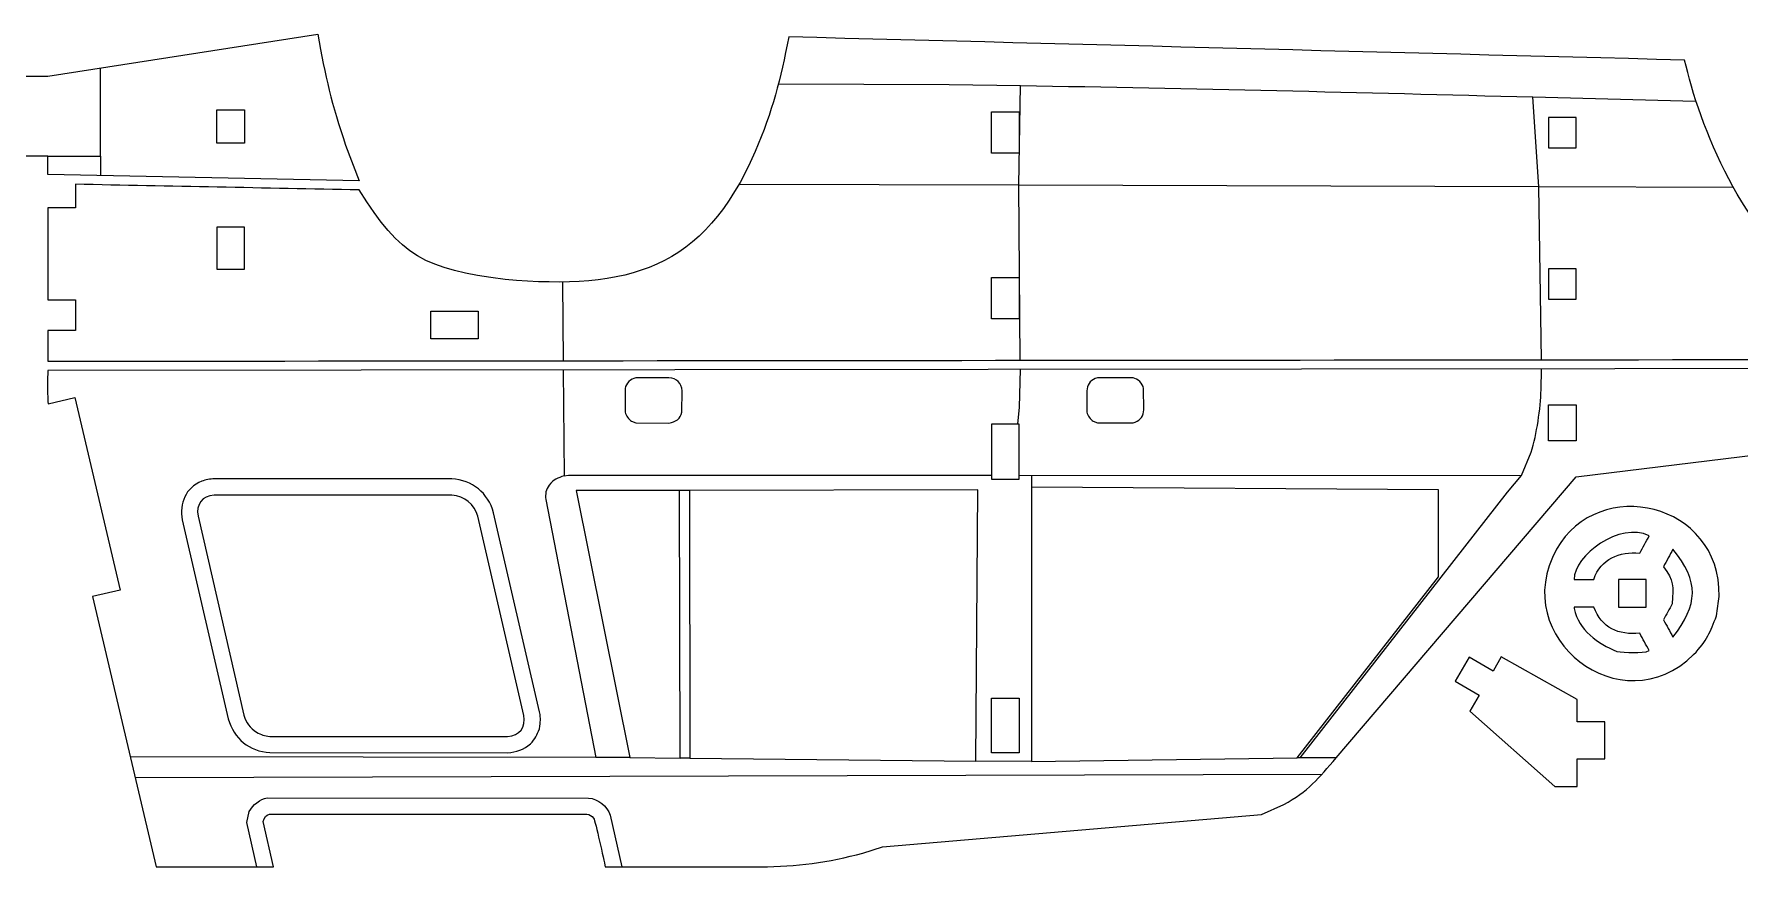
# Model space of a CAD drawing. Header units: millimetres. Extents: x -218 to 218, y -305 to 305.
# Drawn here: x -122.6 to 62.1, y 214.7 to 304.9 of the extents above; entities that cross this region are included whole.
import ezdxf

# ---------------------------------------------------------------- set-up
doc = ezdxf.new("R2010")
doc.units = ezdxf.units.MM
doc.header["$MEASUREMENT"] = 0
doc.layers.add('Camada 1', color=7, linetype='Continuous')

msp = doc.modelspace()

# ---------------------------------------------------------------- linework, layer by layer
at = {"layer": 'Camada 1', "lineweight": 9}
for points, knots in [([(-88.8602, 292.8758), (-90.3421, 297.2866), (-91.0903, 300.2998), (-91.8439, 304.8915), (-91.8439, 304.8915), (-91.8439, 304.8915), (-121.1068, 300.32), (-121.1068, 300.32), (-121.1068, 300.32), (-121.1068, 300.32), (-124.1077, 300.32), (-124.1077, 300.32), (-124.1077, 300.32), (-124.1077, 300.32), (-124.1068, 291.6736), (-124.1068, 291.6736), (-124.1068, 291.6736), (-124.1068, 291.6736), (-121.1068, 291.6736), (-121.1068, 291.6736), (-121.1068, 291.6736), (-121.1068, 291.6736), (-121.1068, 289.6848), (-121.1068, 289.6848), (-121.1068, 289.6848), (-121.1068, 289.6848), (-87.3871, 289.0154), (-87.3871, 289.0154), (-87.3871, 289.0154), (-87.3871, 289.0154), (-88.8602, 292.8758), (-88.8602, 292.8758)], [0, 0, 0, 0, 0.11111111, 0.11111111, 0.11111111, 0.11111111, 0.22222222, 0.22222222, 0.22222222, 0.22222222, 0.33333333, 0.33333333, 0.33333333, 0.33333333, 0.44444444, 0.44444444, 0.44444444, 0.44444444, 0.55555556, 0.55555556, 0.55555556, 0.55555556, 0.66666667, 0.66666667, 0.66666667, 0.66666667, 0.77777778, 0.77777778, 0.77777778, 0.77777778, 1, 1, 1, 1]), ([(-71.5765, 278.3144), (-58.2699, 277.1642), (-50.0875, 279.2858), (-44.5078, 292.1783), (-44.5078, 292.1783), (-42.6052, 296.5745), (-41.7929, 299.9693), (-40.8558, 304.5886), (-40.8558, 304.5886), (-8.5238, 303.7518), (23.8081, 302.915), (56.1401, 302.0782), (56.1401, 302.0782), (57.671, 295.1809), (62.6693, 282.441), (70.1231, 278.7541), (70.1231, 278.7541), (75.9085, 275.8925), (90.9398, 275.1368), (97.3097, 280.1215), (97.3097, 280.1215), (98.2019, 280.8197), (99.2637, 282.02), (100.0109, 282.8843), (100.0109, 282.8843), (104.4987, 282.8828), (108.9865, 282.8814), (113.4743, 282.8799), (113.4743, 282.8799), (113.4728, 278.4853), (113.4714, 274.0906), (113.4699, 269.696), (113.4699, 269.696), (35.2773, 269.6188), (-42.9154, 269.5415), (-121.108, 269.4643), (-121.108, 269.4643), (-121.108, 270.5711), (-121.1081, 271.6778), (-121.1081, 272.7846), (-121.1081, 272.7846), (-120.1081, 272.7846), (-119.108, 272.7846), (-118.108, 272.7846), (-118.108, 272.7846), (-118.108, 273.8914), (-118.1081, 274.9982), (-118.1081, 276.105), (-118.1081, 276.105), (-119.1082, 276.105), (-120.1082, 276.105), (-121.1083, 276.105), (-121.1083, 276.105), (-121.1084, 279.4253), (-121.1085, 282.7457), (-121.1086, 286.066), (-121.1086, 286.066), (-120.1086, 286.0663), (-119.1085, 286.0667), (-118.1085, 286.067), (-118.1085, 286.067), (-118.1085, 286.9204), (-118.1085, 287.7737), (-118.1085, 288.6271), (-118.1085, 288.6271), (-107.868, 288.4235), (-97.6276, 288.2198), (-87.3871, 288.0162), (-87.3871, 288.0162), (-82.9119, 280.8043), (-80.2488, 279.4231), (-71.5765, 278.3144)], [0, 0, 0, 0, 0.05263158, 0.05263158, 0.05263158, 0.05263158, 0.10526316, 0.10526316, 0.10526316, 0.10526316, 0.15789474, 0.15789474, 0.15789474, 0.15789474, 0.21052632, 0.21052632, 0.21052632, 0.21052632, 0.26315789, 0.26315789, 0.26315789, 0.26315789, 0.31578947, 0.31578947, 0.31578947, 0.31578947, 0.36842105, 0.36842105, 0.36842105, 0.36842105, 0.42105263, 0.42105263, 0.42105263, 0.42105263, 0.47368421, 0.47368421, 0.47368421, 0.47368421, 0.52631579, 0.52631579, 0.52631579, 0.52631579, 0.57894737, 0.57894737, 0.57894737, 0.57894737, 0.63157895, 0.63157895, 0.63157895, 0.63157895, 0.68421053, 0.68421053, 0.68421053, 0.68421053, 0.73684211, 0.73684211, 0.73684211, 0.73684211, 0.78947368, 0.78947368, 0.78947368, 0.78947368, 0.84210526, 0.84210526, 0.84210526, 0.84210526, 0.89473684, 0.89473684, 0.89473684, 0.89473684, 1, 1, 1, 1]), ([(-102.8071, 296.7041), (-102.8071, 296.7041), (-102.807, 293.0883), (-102.807, 293.0883), (-102.807, 293.0883), (-102.807, 293.0883), (-99.8074, 293.0883), (-99.8074, 293.0883), (-99.8074, 293.0883), (-99.8074, 293.0883), (-99.8074, 296.7041), (-99.8074, 296.7041), (-99.8074, 296.7041), (-99.8074, 296.7041), (-102.8071, 296.7041), (-102.8071, 296.7041)], [0, 0, 0, 0, 0.2, 0.2, 0.2, 0.2, 0.4, 0.4, 0.4, 0.4, 0.6, 0.6, 0.6, 0.6, 1, 1, 1, 1]), ([(-15.9231, 291.9822), (-15.9231, 293.4763), (-15.9231, 294.9705), (-15.9231, 296.4646), (-15.9231, 296.4646), (-16.9231, 296.4646), (-17.9231, 296.4646), (-18.9231, 296.4646), (-18.9231, 296.4646), (-18.9231, 294.9705), (-18.9231, 293.4763), (-18.9231, 291.9822), (-18.9231, 291.9822), (-17.9231, 291.9822), (-16.9231, 291.9822), (-15.9231, 291.9822)], [0, 0, 0, 0, 0.2, 0.2, 0.2, 0.2, 0.4, 0.4, 0.4, 0.4, 0.6, 0.6, 0.6, 0.6, 1, 1, 1, 1]), ([(41.3823, 292.5923), (41.3823, 293.6857), (41.3823, 294.779), (41.3823, 295.8724), (41.3823, 295.8724), (42.3823, 295.8724), (43.3824, 295.8724), (44.3824, 295.8724), (44.3824, 295.8724), (44.3824, 294.779), (44.3824, 293.6857), (44.3824, 292.5923), (44.3824, 292.5923), (43.3824, 292.5923), (42.3823, 292.5923), (41.3823, 292.5923)], [0, 0, 0, 0, 0.2, 0.2, 0.2, 0.2, 0.4, 0.4, 0.4, 0.4, 0.6, 0.6, 0.6, 0.6, 1, 1, 1, 1]), ([(-99.8074, 279.4344), (-100.8074, 279.4344), (-101.8072, 279.4344), (-102.8072, 279.4344), (-102.8072, 279.4344), (-102.8072, 280.9508), (-102.8072, 282.4672), (-102.8072, 283.9836), (-102.8072, 283.9836), (-101.8072, 283.9836), (-100.8074, 283.9836), (-99.8074, 283.9836), (-99.8074, 283.9836), (-99.8074, 282.4672), (-99.8074, 280.9508), (-99.8074, 279.4344)], [0, 0, 0, 0, 0.2, 0.2, 0.2, 0.2, 0.4, 0.4, 0.4, 0.4, 0.6, 0.6, 0.6, 0.6, 1, 1, 1, 1]), ([(44.3824, 276.192), (43.3824, 276.192), (42.3823, 276.192), (41.3823, 276.192), (41.3823, 276.192), (41.3823, 277.2853), (41.3823, 278.3787), (41.3823, 279.472), (41.3823, 279.472), (42.3823, 279.472), (43.3824, 279.472), (44.3824, 279.472), (44.3824, 279.472), (44.3824, 278.3787), (44.3824, 277.2853), (44.3824, 276.192)], [0, 0, 0, 0, 0.2, 0.2, 0.2, 0.2, 0.4, 0.4, 0.4, 0.4, 0.6, 0.6, 0.6, 0.6, 1, 1, 1, 1]), ([(-18.9231, 274.0522), (-17.9231, 274.0522), (-16.9231, 274.0522), (-15.9231, 274.0522), (-15.9231, 274.0522), (-15.9231, 275.5464), (-15.9231, 277.0406), (-15.9231, 278.5348), (-15.9231, 278.5348), (-16.9231, 278.5348), (-17.9231, 278.5348), (-18.9231, 278.5348), (-18.9231, 278.5348), (-18.9231, 277.0406), (-18.9231, 275.5464), (-18.9231, 274.0522)], [0, 0, 0, 0, 0.2, 0.2, 0.2, 0.2, 0.4, 0.4, 0.4, 0.4, 0.6, 0.6, 0.6, 0.6, 1, 1, 1, 1]), ([(-79.6208, 274.8851), (-79.6208, 273.8851), (-79.6208, 272.885), (-79.6208, 271.885), (-79.6208, 271.885), (-77.9159, 271.885), (-76.2112, 271.885), (-74.5064, 271.885), (-74.5064, 271.885), (-74.5064, 272.885), (-74.5064, 273.8851), (-74.5064, 274.8851), (-74.5064, 274.8851), (-76.2112, 274.8851), (-77.9159, 274.8851), (-79.6208, 274.8851)], [0, 0, 0, 0, 0.2, 0.2, 0.2, 0.2, 0.4, 0.4, 0.4, 0.4, 0.6, 0.6, 0.6, 0.6, 1, 1, 1, 1]), ([(-97.7789, 219.6371), (-97.7789, 219.6371), (-96.6664, 214.7088), (-96.6664, 214.7088), (-96.6664, 214.7088), (-96.6664, 214.7088), (-109.3573, 214.7088), (-109.3573, 214.7088), (-109.3573, 214.7088), (-109.3573, 214.7088), (-116.2498, 243.9871), (-116.2498, 243.9871), (-116.2498, 243.9871), (-116.2498, 243.9871), (-113.2617, 244.6906), (-113.2617, 244.6906), (-113.2617, 244.6906), (-113.2617, 244.6906), (-118.1685, 265.5398), (-118.1685, 265.5398), (-118.1685, 265.5398), (-118.1685, 265.5398), (-121.0624, 264.8586), (-121.0624, 264.8586), (-121.0624, 264.8586), (-121.1706, 265.3185), (-121.108, 267.8041), (-121.108, 268.4643), (-121.108, 268.4643), (-121.108, 268.4643), (116.4741, 268.7036), (116.4741, 268.7036), (116.4741, 268.7036), (116.5754, 267.5894), (116.4489, 266.7584), (116.0199, 265.725), (116.0199, 265.725), (116.0199, 265.725), (44.3803, 256.9414), (44.3803, 256.9414), (44.3803, 256.9414), (44.3803, 256.9414), (18.4189, 226.5364), (18.4189, 226.5364), (18.4189, 226.5364), (16.5092, 224.2998), (15.3648, 222.886), (12.7218, 221.4497), (12.7218, 221.4497), (12.7218, 221.4497), (10.3055, 220.3903), (10.3055, 220.3903), (10.3055, 220.3903), (10.3055, 220.3903), (-30.7068, 216.8633), (-30.7068, 216.8633), (-30.7068, 216.8633), (-30.7068, 216.8633), (-32.845, 216.209), (-32.845, 216.209), (-32.845, 216.209), (-36.5172, 215.1929), (-40.0858, 214.7345), (-43.8914, 214.7088), (-43.8914, 214.7088), (-43.8914, 214.7088), (-60.7321, 214.7088), (-60.7321, 214.7088), (-60.7321, 214.7088), (-60.9033, 215.4529), (-61.7903, 219.627), (-62.0033, 219.9841), (-62.0033, 219.9841), (-62.164, 220.2533), (-62.436, 220.384), (-62.7426, 220.4076), (-62.7426, 220.4076), (-62.7426, 220.4076), (-97.0848, 220.415), (-97.0848, 220.415), (-97.0848, 220.415), (-97.435, 220.3558), (-97.7071, 220.035), (-97.7789, 219.6371)], [0, 0, 0, 0, 0.04545455, 0.04545455, 0.04545455, 0.04545455, 0.09090909, 0.09090909, 0.09090909, 0.09090909, 0.13636364, 0.13636364, 0.13636364, 0.13636364, 0.18181818, 0.18181818, 0.18181818, 0.18181818, 0.22727273, 0.22727273, 0.22727273, 0.22727273, 0.27272727, 0.27272727, 0.27272727, 0.27272727, 0.31818182, 0.31818182, 0.31818182, 0.31818182, 0.36363636, 0.36363636, 0.36363636, 0.36363636, 0.40909091, 0.40909091, 0.40909091, 0.40909091, 0.45454545, 0.45454545, 0.45454545, 0.45454545, 0.5, 0.5, 0.5, 0.5, 0.54545455, 0.54545455, 0.54545455, 0.54545455, 0.59090909, 0.59090909, 0.59090909, 0.59090909, 0.63636364, 0.63636364, 0.63636364, 0.63636364, 0.68181818, 0.68181818, 0.68181818, 0.68181818, 0.72727273, 0.72727273, 0.72727273, 0.72727273, 0.77272727, 0.77272727, 0.77272727, 0.77272727, 0.81818182, 0.81818182, 0.81818182, 0.81818182, 0.86363636, 0.86363636, 0.86363636, 0.86363636, 0.90909091, 0.90909091, 0.90909091, 0.90909091, 1, 1, 1, 1]), ([(44.3803, 260.8423), (44.3803, 260.8423), (44.3803, 264.7388), (44.3803, 264.7388), (44.3803, 264.7388), (44.3803, 264.7388), (41.3803, 264.7388), (41.3803, 264.7388), (41.3803, 264.7388), (41.3803, 264.7388), (41.3803, 260.8423), (41.3803, 260.8423), (41.3803, 260.8423), (41.3803, 260.8423), (44.3803, 260.8423), (44.3803, 260.8423)], [0, 0, 0, 0, 0.2, 0.2, 0.2, 0.2, 0.4, 0.4, 0.4, 0.4, 0.6, 0.6, 0.6, 0.6, 1, 1, 1, 1]), ([(-18.928, 262.6429), (-18.928, 262.6429), (-15.9279, 262.6429), (-15.9279, 262.6429), (-15.9279, 262.6429), (-15.9279, 262.6429), (-15.9279, 256.7133), (-15.9279, 256.7133), (-15.9279, 256.7133), (-15.9279, 256.7133), (-18.928, 256.7133), (-18.928, 256.7133), (-18.928, 256.7133), (-18.928, 256.7133), (-18.928, 262.6429), (-18.928, 262.6429)], [0, 0, 0, 0, 0.2, 0.2, 0.2, 0.2, 0.4, 0.4, 0.4, 0.4, 0.6, 0.6, 0.6, 0.6, 1, 1, 1, 1]), ([(59.5911, 241.9015), (58.8796, 240.1547), (58.6192, 239.2149), (57.1051, 237.7008), (57.1051, 237.7008), (49.374, 229.9697), (36.9118, 239.5516), (42.2748, 249.1022), (42.2748, 249.1022), (46.7887, 257.1408), (60.0512, 254.2303), (59.881, 244.0037), (59.881, 244.0037), (59.7844, 243.303), (59.6877, 242.6022), (59.5911, 241.9015)], [0, 0, 0, 0, 0.2, 0.2, 0.2, 0.2, 0.4, 0.4, 0.4, 0.4, 0.6, 0.6, 0.6, 0.6, 1, 1, 1, 1]), ([(-98.4924, 229.3048), (-99.2062, 229.7896), (-99.6145, 230.2643), (-99.8562, 231.1295), (-99.8562, 231.1295), (-99.8562, 231.1295), (-104.834, 252.6809), (-104.834, 252.6809), (-104.834, 252.6809), (-105.055, 253.977), (-104.4124, 254.8843), (-103.0756, 254.9669), (-103.0756, 254.9669), (-103.0756, 254.9669), (-77.3509, 254.9597), (-77.3509, 254.9597), (-77.3509, 254.9597), (-75.9881, 254.8798), (-74.9134, 253.9741), (-74.5364, 252.6724), (-74.5364, 252.6724), (-74.5364, 252.6724), (-69.5587, 231.1207), (-69.5587, 231.1207), (-69.5587, 231.1207), (-69.3377, 229.8247), (-69.9802, 228.9176), (-71.317, 228.835), (-71.317, 228.835), (-71.317, 228.835), (-97.0418, 228.8421), (-97.0418, 228.8421), (-97.0418, 228.8421), (-97.6774, 228.897), (-97.9701, 229.0119), (-98.4924, 229.3048)], [0, 0, 0, 0, 0.1, 0.1, 0.1, 0.1, 0.2, 0.2, 0.2, 0.2, 0.3, 0.3, 0.3, 0.3, 0.4, 0.4, 0.4, 0.4, 0.5, 0.5, 0.5, 0.5, 0.6, 0.6, 0.6, 0.6, 0.7, 0.7, 0.7, 0.7, 0.8, 0.8, 0.8, 0.8, 1, 1, 1, 1]), ([(-52.6389, 226.4862), (-52.6389, 226.4862), (-58.067, 226.5439), (-58.067, 226.5439), (-58.067, 226.5439), (-58.067, 226.5439), (-63.8725, 255.4593), (-63.8725, 255.4593), (-63.8725, 255.4593), (-63.8725, 255.4593), (-52.6819, 255.4762), (-52.6819, 255.4762), (-52.6819, 255.4762), (-52.6819, 255.4762), (-52.6389, 226.4862), (-52.6389, 226.4862)], [0, 0, 0, 0, 0.2, 0.2, 0.2, 0.2, 0.4, 0.4, 0.4, 0.4, 0.6, 0.6, 0.6, 0.6, 1, 1, 1, 1]), ([(-51.5818, 226.4879), (-51.5818, 226.4879), (-51.6246, 255.4778), (-51.6246, 255.4778), (-51.6246, 255.4778), (-51.6246, 255.4778), (-20.3858, 255.5246), (-20.3858, 255.5246), (-20.3858, 255.5246), (-20.3858, 255.5246), (-20.6266, 226.1458), (-20.6266, 226.1458), (-20.6266, 226.1458), (-20.6266, 226.1458), (-51.5818, 226.4879), (-51.5818, 226.4879)], [0, 0, 0, 0, 0.2, 0.2, 0.2, 0.2, 0.4, 0.4, 0.4, 0.4, 0.6, 0.6, 0.6, 0.6, 1, 1, 1, 1]), ([(29.4947, 255.5442), (29.4947, 255.5442), (29.492, 246.126), (29.492, 246.126), (29.492, 246.126), (29.492, 246.126), (14.1784, 226.5234), (14.1784, 226.5234), (14.1784, 226.5234), (14.1784, 226.5234), (-14.5788, 226.1108), (-14.5788, 226.1108), (-14.5788, 226.1108), (-14.5788, 226.1108), (-14.5719, 255.8329), (-14.5719, 255.8329), (-14.5719, 255.8329), (-14.5719, 255.8329), (29.4947, 255.5442), (29.4947, 255.5442)], [0, 0, 0, 0, 0.16666667, 0.16666667, 0.16666667, 0.16666667, 0.33333333, 0.33333333, 0.33333333, 0.33333333, 0.5, 0.5, 0.5, 0.5, 0.66666667, 0.66666667, 0.66666667, 0.66666667, 1, 1, 1, 1]), ([(44.1607, 245.8446), (44.1607, 248.4233), (49.1243, 252.1496), (52.3045, 250.5595), (52.3045, 250.5595), (51.9616, 249.9309), (51.6186, 249.3022), (51.2757, 248.6736), (51.2757, 248.6736), (49.11, 248.8904), (47.048, 248.0782), (46.3037, 245.8446), (46.3037, 245.8446), (45.5894, 245.8446), (44.875, 245.8446), (44.1607, 245.8446)], [0, 0, 0, 0, 0.2, 0.2, 0.2, 0.2, 0.4, 0.4, 0.4, 0.4, 0.6, 0.6, 0.6, 0.6, 1, 1, 1, 1]), ([(54.7905, 243.1874), (54.9332, 245.1853), (54.9555, 245.6649), (53.8475, 247.2164), (53.8475, 247.2164), (54.1904, 247.845), (54.5333, 248.4736), (54.8762, 249.1022), (54.8762, 249.1022), (57.7498, 245.6138), (57.5986, 243.0869), (54.8762, 239.5868), (54.8762, 239.5868), (54.5333, 240.2154), (54.1904, 240.844), (53.8475, 241.4726), (53.8475, 241.4726), (54.1618, 242.0442), (54.4762, 242.6158), (54.7905, 243.1874)], [0, 0, 0, 0, 0.16666667, 0.16666667, 0.16666667, 0.16666667, 0.33333333, 0.33333333, 0.33333333, 0.33333333, 0.5, 0.5, 0.5, 0.5, 0.66666667, 0.66666667, 0.66666667, 0.66666667, 1, 1, 1, 1]), ([(48.9613, 242.8443), (48.9613, 243.8444), (48.9613, 244.8445), (48.9613, 245.8446), (48.9613, 245.8446), (49.9614, 245.8446), (50.9616, 245.8446), (51.9617, 245.8446), (51.9617, 245.8446), (51.9617, 244.8445), (51.9617, 243.8444), (51.9617, 242.8443), (51.9617, 242.8443), (50.9616, 242.8443), (49.9614, 242.8443), (48.9613, 242.8443)], [0, 0, 0, 0, 0.2, 0.2, 0.2, 0.2, 0.4, 0.4, 0.4, 0.4, 0.6, 0.6, 0.6, 0.6, 1, 1, 1, 1]), ([(48.7897, 238.0438), (46.771, 238.8938), (44.6573, 240.3328), (44.1607, 242.673), (44.1607, 242.673), (44.1607, 242.7301), (44.1607, 242.7872), (44.1607, 242.8443), (44.1607, 242.8443), (44.875, 242.8443), (45.5894, 242.8443), (46.3037, 242.8443), (46.3037, 242.8443), (47.1479, 240.5935), (48.9951, 239.7879), (51.2757, 240.0154), (51.2757, 240.0154), (51.6186, 239.3868), (51.9616, 238.7581), (52.3045, 238.1295), (52.3045, 238.1295), (51.5484, 237.7514), (49.651, 237.9531), (48.7897, 238.0438)], [0, 0, 0, 0, 0.14285714, 0.14285714, 0.14285714, 0.14285714, 0.28571429, 0.28571429, 0.28571429, 0.28571429, 0.42857143, 0.42857143, 0.42857143, 0.42857143, 0.57142857, 0.57142857, 0.57142857, 0.57142857, 0.71428571, 0.71428571, 0.71428571, 0.71428571, 1, 1, 1, 1]), ([(35.3891, 235.914), (35.3891, 235.914), (36.2892, 237.4729), (36.2892, 237.4729), (36.2892, 237.4729), (36.2892, 237.4729), (44.491, 232.8438), (44.491, 232.8438), (44.491, 232.8438), (44.491, 232.8438), (44.491, 230.414), (44.491, 230.414), (44.491, 230.414), (44.491, 230.414), (47.4911, 230.414), (47.4911, 230.414), (47.4911, 230.414), (47.4911, 230.414), (47.4911, 226.4139), (47.4911, 226.4139), (47.4911, 226.4139), (47.4911, 226.4139), (44.491, 226.4139), (44.491, 226.4139), (44.491, 226.4139), (44.491, 226.4139), (44.491, 223.4138), (44.491, 223.4138), (44.491, 223.4138), (44.491, 223.4138), (42.0909, 223.4139), (42.0909, 223.4139), (42.0909, 223.4139), (42.0909, 223.4139), (32.8805, 231.5692), (32.8805, 231.5692), (32.8805, 231.5692), (32.8805, 231.5692), (33.8889, 233.3158), (33.8889, 233.3158), (33.8889, 233.3158), (33.8889, 233.3158), (31.2904, 234.8158), (31.2904, 234.8158), (31.2904, 234.8158), (31.2904, 234.8158), (32.7909, 237.4142), (32.7909, 237.4142), (32.7909, 237.4142), (32.7909, 237.4142), (35.3891, 235.914), (35.3891, 235.914)], [0, 0, 0, 0, 0.07142857, 0.07142857, 0.07142857, 0.07142857, 0.14285714, 0.14285714, 0.14285714, 0.14285714, 0.21428571, 0.21428571, 0.21428571, 0.21428571, 0.28571429, 0.28571429, 0.28571429, 0.28571429, 0.35714286, 0.35714286, 0.35714286, 0.35714286, 0.42857143, 0.42857143, 0.42857143, 0.42857143, 0.5, 0.5, 0.5, 0.5, 0.57142857, 0.57142857, 0.57142857, 0.57142857, 0.64285714, 0.64285714, 0.64285714, 0.64285714, 0.71428571, 0.71428571, 0.71428571, 0.71428571, 0.78571429, 0.78571429, 0.78571429, 0.78571429, 0.85714286, 0.85714286, 0.85714286, 0.85714286, 1, 1, 1, 1]), ([(-18.928, 232.9951), (-18.928, 232.9951), (-18.928, 227.0655), (-18.928, 227.0655), (-18.928, 227.0655), (-18.928, 227.0655), (-15.9279, 227.0655), (-15.9279, 227.0655), (-15.9279, 227.0655), (-15.9279, 227.0655), (-15.9279, 232.9951), (-15.9279, 232.9951), (-15.9279, 232.9951), (-15.9279, 232.9951), (-18.928, 232.9951), (-18.928, 232.9951)], [0, 0, 0, 0, 0.2, 0.2, 0.2, 0.2, 0.4, 0.4, 0.4, 0.4, 0.6, 0.6, 0.6, 0.6, 1, 1, 1, 1])]:
    msp.add_open_spline(points, degree=3, knots=knots, dxfattribs=at)
at = {"layer": 'Camada 1', "color": 142, "lineweight": 9}
for points in [[(-115.4068, 291.6736), (-115.4068, 291.6736), (-115.4068, 301.2105), (-115.4068, 301.2105)], [(-65.3566, 278.0002), (-65.3566, 278.0002), (-65.2866, 269.5208), (-65.2866, 269.5208)], [(-15.9279, 257.1195), (-15.9279, 257.1195), (38.4635, 257.1033), (38.4635, 257.1033)], [(-14.5715, 257.119), (-14.5715, 257.119), (-14.5719, 255.8329), (-14.5719, 255.8329)], [(-51.6246, 255.4778), (-51.6246, 255.4778), (-52.6819, 255.4762), (-52.6819, 255.4762)], [(-58.067, 226.5439), (-58.067, 226.5439), (-61.7556, 226.5492), (-61.7556, 226.5492)], [(-51.5818, 226.4879), (-51.5818, 226.4879), (-52.6389, 226.4862), (-52.6389, 226.4862)], [(-14.5788, 226.1108), (-14.5788, 226.1108), (-20.6266, 226.1458), (-20.6266, 226.1458)], [(14.4919, 226.5245), (14.4919, 226.5245), (14.1784, 226.5234), (14.1784, 226.5234)], [(16.853, 224.7025), (16.853, 224.7025), (-111.628, 224.354), (-111.628, 224.354)]]:
    msp.add_open_spline(points, degree=3, dxfattribs=at)
for points, knots in [([(-41.9831, 299.5246), (-41.9831, 299.5246), (-23.4939, 299.4349), (-23.4939, 299.4349), (-23.4939, 299.4349), (-23.4939, 299.4349), (-15.7761, 299.3178), (-15.7761, 299.3178)], [0, 0, 0, 0, 0.33333333, 0.33333333, 0.33333333, 0.33333333, 1, 1, 1, 1]), ([(40.6255, 269.6318), (40.6255, 269.6318), (40.3605, 288.3458), (40.3605, 288.3458), (40.3605, 288.3458), (40.3605, 288.3458), (-15.94, 288.5214), (-15.94, 288.5214), (-15.94, 288.5214), (-15.94, 288.5214), (-15.7761, 299.3178), (-15.7761, 299.3178), (-15.7761, 299.3178), (2.7826, 299.0362), (21.1553, 298.5671), (39.7112, 298.09)], [0, 0, 0, 0, 0.2, 0.2, 0.2, 0.2, 0.4, 0.4, 0.4, 0.4, 0.6, 0.6, 0.6, 0.6, 1, 1, 1, 1]), ([(61.4068, 288.2783), (61.4068, 288.2783), (40.3605, 288.3458), (40.3605, 288.3458), (40.3605, 288.3458), (40.3605, 288.3458), (39.7112, 298.09), (39.7112, 298.09), (39.7112, 298.09), (39.7112, 298.09), (57.3005, 297.6376), (57.3005, 297.6376)], [0, 0, 0, 0, 0.25, 0.25, 0.25, 0.25, 0.5, 0.5, 0.5, 0.5, 1, 1, 1, 1]), ([(-121.1068, 291.6736), (-121.1068, 291.6736), (-115.4068, 291.6736), (-115.4068, 291.6736), (-115.4068, 291.6736), (-115.4068, 291.6736), (-115.4068, 289.5716), (-115.4068, 289.5716)], [0, 0, 0, 0, 0.33333333, 0.33333333, 0.33333333, 0.33333333, 1, 1, 1, 1]), ([(-15.8248, 269.5725), (-15.8248, 269.5725), (-15.94, 288.5214), (-15.94, 288.5214), (-15.94, 288.5214), (-15.94, 288.5214), (-46.1868, 288.6232), (-46.1868, 288.6232)], [0, 0, 0, 0, 0.33333333, 0.33333333, 0.33333333, 0.33333333, 1, 1, 1, 1]), ([(-65.288, 268.5209), (-65.288, 268.5209), (-65.2033, 257.0623), (-65.2033, 257.0623), (-65.2033, 257.0623), (-65.8394, 256.8267), (-66.3502, 256.6561), (-66.8047, 256.0501), (-66.8047, 256.0501), (-67.1679, 255.5661), (-67.2535, 255.0725), (-67.1768, 254.4867), (-67.1768, 254.4867), (-67.1768, 254.4867), (-61.7556, 226.5492), (-61.7556, 226.5492), (-61.7556, 226.5492), (-61.7556, 226.5492), (-112.1616, 226.6214), (-112.1616, 226.6214)], [0, 0, 0, 0, 0.16666667, 0.16666667, 0.16666667, 0.16666667, 0.33333333, 0.33333333, 0.33333333, 0.33333333, 0.5, 0.5, 0.5, 0.5, 0.66666667, 0.66666667, 0.66666667, 0.66666667, 1, 1, 1, 1]), ([(-15.8264, 268.5726), (-15.8264, 268.5726), (-15.9251, 264.4889), (-15.9251, 264.4889), (-15.9251, 264.4889), (-15.9251, 264.4889), (-16.0878, 262.6429), (-16.0878, 262.6429)], [0, 0, 0, 0, 0.33333333, 0.33333333, 0.33333333, 0.33333333, 1, 1, 1, 1]), ([(18.4189, 226.5364), (18.4189, 226.5364), (14.4919, 226.5245), (14.4919, 226.5245), (14.4919, 226.5245), (14.4919, 226.5245), (36.9544, 255.2784), (36.9544, 255.2784), (36.9544, 255.2784), (36.9544, 255.2784), (38.4635, 257.1033), (38.4635, 257.1033), (38.4635, 257.1033), (38.4635, 257.1033), (39.5168, 259.6164), (39.5168, 259.6164), (39.5168, 259.6164), (40.1418, 261.5798), (40.5269, 264.3196), (40.601, 266.3863), (40.601, 266.3863), (40.601, 266.3863), (40.6234, 268.6319), (40.6234, 268.6319)], [0, 0, 0, 0, 0.14285714, 0.14285714, 0.14285714, 0.14285714, 0.28571429, 0.28571429, 0.28571429, 0.28571429, 0.42857143, 0.42857143, 0.42857143, 0.42857143, 0.57142857, 0.57142857, 0.57142857, 0.57142857, 0.71428571, 0.71428571, 0.71428571, 0.71428571, 1, 1, 1, 1]), ([(-57.8949, 262.9723), (-58.2227, 263.2044), (-58.5067, 263.5515), (-58.5775, 263.9446), (-58.5775, 263.9446), (-58.5775, 263.9446), (-58.5775, 266.5195), (-58.5775, 266.5195), (-58.5775, 266.5195), (-58.5073, 267.0371), (-57.954, 267.5912), (-57.4335, 267.6635), (-57.4335, 267.6635), (-57.4335, 267.6635), (-53.8376, 267.6866), (-53.8376, 267.6866), (-53.8376, 267.6866), (-52.9971, 267.614), (-52.4869, 267.1059), (-52.4157, 266.2648), (-52.4157, 266.2648), (-52.4157, 266.2648), (-52.4388, 263.9446), (-52.4388, 263.9446), (-52.4388, 263.9446), (-52.5615, 263.282), (-53.1317, 262.8384), (-53.8376, 262.7774), (-53.8376, 262.7774), (-53.8376, 262.7774), (-57.4335, 262.8005), (-57.4335, 262.8005), (-57.4335, 262.8005), (-57.4335, 262.8005), (-57.8949, 262.9723), (-57.8949, 262.9723)], [0, 0, 0, 0, 0.1, 0.1, 0.1, 0.1, 0.2, 0.2, 0.2, 0.2, 0.3, 0.3, 0.3, 0.3, 0.4, 0.4, 0.4, 0.4, 0.5, 0.5, 0.5, 0.5, 0.6, 0.6, 0.6, 0.6, 0.7, 0.7, 0.7, 0.7, 0.8, 0.8, 0.8, 0.8, 1, 1, 1, 1]), ([(-7.8976, 262.9723), (-8.2267, 263.2053), (-8.5069, 263.5481), (-8.5804, 263.9446), (-8.5804, 263.9446), (-8.5804, 263.9446), (-8.6033, 266.2648), (-8.6033, 266.2648), (-8.6033, 266.2648), (-8.5511, 266.8818), (-8.2653, 267.3483), (-7.6763, 267.5972), (-7.6763, 267.5972), (-7.6763, 267.5972), (-7.4362, 267.6635), (-7.4362, 267.6635), (-7.4362, 267.6635), (-7.4362, 267.6635), (-3.5857, 267.6635), (-3.5857, 267.6635), (-3.5857, 267.6635), (-3.057, 267.5683), (-2.5472, 267.0894), (-2.4416, 266.5195), (-2.4416, 266.5195), (-2.4416, 266.5195), (-2.4186, 264.1993), (-2.4186, 264.1993), (-2.4186, 264.1993), (-2.4713, 263.577), (-2.7648, 263.1122), (-3.3456, 262.8668), (-3.3456, 262.8668), (-3.3456, 262.8668), (-3.5857, 262.8005), (-3.5857, 262.8005), (-3.5857, 262.8005), (-3.5857, 262.8005), (-7.4362, 262.8005), (-7.4362, 262.8005), (-7.4362, 262.8005), (-7.4362, 262.8005), (-7.8976, 262.9723), (-7.8976, 262.9723)], [0, 0, 0, 0, 0.08333333, 0.08333333, 0.08333333, 0.08333333, 0.16666667, 0.16666667, 0.16666667, 0.16666667, 0.25, 0.25, 0.25, 0.25, 0.33333333, 0.33333333, 0.33333333, 0.33333333, 0.41666667, 0.41666667, 0.41666667, 0.41666667, 0.5, 0.5, 0.5, 0.5, 0.58333333, 0.58333333, 0.58333333, 0.58333333, 0.66666667, 0.66666667, 0.66666667, 0.66666667, 0.75, 0.75, 0.75, 0.75, 0.83333333, 0.83333333, 0.83333333, 0.83333333, 1, 1, 1, 1]), ([(-65.2033, 257.0623), (-65.2033, 257.0623), (-64.7107, 257.1336), (-64.7107, 257.1336), (-64.7107, 257.1336), (-64.7107, 257.1336), (-18.928, 257.1206), (-18.928, 257.1206)], [0, 0, 0, 0, 0.33333333, 0.33333333, 0.33333333, 0.33333333, 1, 1, 1, 1]), ([(-67.8717, 229.6517), (-68.159, 229.0167), (-68.3086, 228.5434), (-68.836, 228.0467), (-68.836, 228.0467), (-69.533, 227.3903), (-70.3844, 227.1224), (-71.3176, 227.0771), (-71.3176, 227.0771), (-71.3176, 227.0771), (-97.0422, 227.0843), (-97.0422, 227.0843), (-97.0422, 227.0843), (-99.271, 227.2083), (-100.9549, 228.5988), (-101.569, 230.7338), (-101.569, 230.7338), (-101.569, 230.7338), (-106.5467, 252.2855), (-106.5467, 252.2855), (-106.5467, 252.2855), (-106.8613, 254.0781), (-106.1987, 255.759), (-104.4376, 256.47), (-104.4376, 256.47), (-104.0119, 256.6419), (-103.5304, 256.7027), (-103.0751, 256.7248), (-103.0751, 256.7248), (-103.0751, 256.7248), (-77.3505, 256.7175), (-77.3505, 256.7175), (-77.3505, 256.7175), (-75.1216, 256.5935), (-73.4378, 255.2032), (-72.8237, 253.068), (-72.8237, 253.068), (-72.8237, 253.068), (-67.8459, 231.5165), (-67.8459, 231.5165), (-67.8459, 231.5165), (-67.6908, 230.6631), (-67.771, 230.5191), (-67.8717, 229.6517)], [0, 0, 0, 0, 0.08333333, 0.08333333, 0.08333333, 0.08333333, 0.16666667, 0.16666667, 0.16666667, 0.16666667, 0.25, 0.25, 0.25, 0.25, 0.33333333, 0.33333333, 0.33333333, 0.33333333, 0.41666667, 0.41666667, 0.41666667, 0.41666667, 0.5, 0.5, 0.5, 0.5, 0.58333333, 0.58333333, 0.58333333, 0.58333333, 0.66666667, 0.66666667, 0.66666667, 0.66666667, 0.75, 0.75, 0.75, 0.75, 0.83333333, 0.83333333, 0.83333333, 0.83333333, 1, 1, 1, 1]), ([(-98.471, 214.7088), (-98.471, 214.7088), (-99.5577, 219.5121), (-99.5577, 219.5121), (-99.5577, 219.5121), (-99.5577, 219.5121), (-99.2821, 220.6903), (-99.2821, 220.6903), (-99.2821, 220.6903), (-98.9136, 221.4126), (-98.1031, 222.0667), (-97.3344, 222.1729), (-97.3344, 222.1729), (-97.3344, 222.1729), (-62.5445, 222.1654), (-62.5445, 222.1654), (-62.5445, 222.1654), (-61.5403, 222.0972), (-60.5099, 221.2797), (-60.2176, 220.3125), (-60.2176, 220.3125), (-60.2176, 220.3125), (-58.9284, 214.7088), (-58.9284, 214.7088)], [0, 0, 0, 0, 0.14285714, 0.14285714, 0.14285714, 0.14285714, 0.28571429, 0.28571429, 0.28571429, 0.28571429, 0.42857143, 0.42857143, 0.42857143, 0.42857143, 0.57142857, 0.57142857, 0.57142857, 0.57142857, 0.71428571, 0.71428571, 0.71428571, 0.71428571, 1, 1, 1, 1])]:
    msp.add_open_spline(points, degree=3, knots=knots, dxfattribs=at)

doc.saveas('drawing.dxf')
